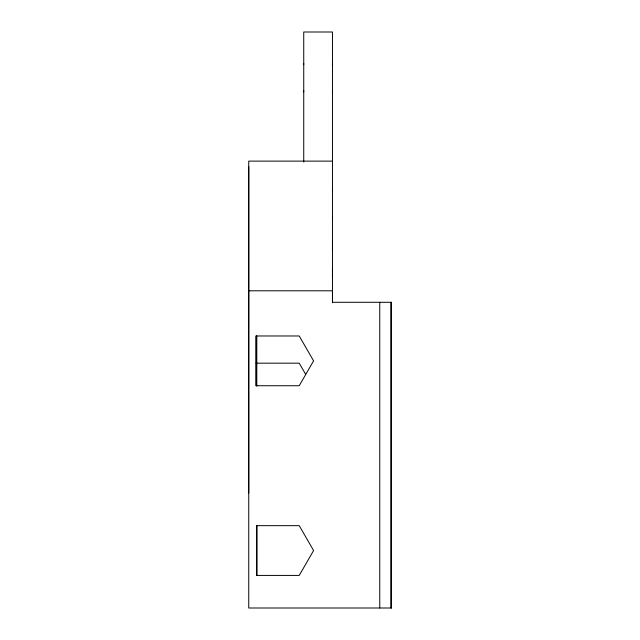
<?xml version="1.0" encoding="UTF-8"?>
<svg xmlns="http://www.w3.org/2000/svg" width="640" height="640" viewBox="0 0 640 640"><rect width="100%" height="100%" fill="white"/><g stroke="black" fill="none" stroke-linecap="round" stroke-linejoin="round"><path stroke-width="0.96" d="M248.744 493.072L248.744 161.12L332.464 161.12M256.128 385.736L256.128 335.976L299.224 335.976L313.584 360.856L299.224 385.736L256.128 385.736L256.128 335.976M256.792 575.416L256.792 525.656L299.224 525.656L313.592 550.536L299.224 575.416L256.792 575.416L256.792 525.656M303.736 162.096L303.736 32L332.464 32L332.464 302.8M379.76 608L379.76 302.296M248.744 290.8L332.464 290.8L332.464 302.296L391.256 302.296L391.256 608L248.744 608L248.744 166.872M256.128 363.168L299.224 363.168L305.664 374.328M332.464 63.44L332.464 64.672M332.472 90.64L332.472 91.872M332.464 189.4L332.464 190.632M332.472 216.6L332.472 217.832M332.464 241.152L332.464 250.392M332.464 268.352L332.464 277.592M303.736 63.44L303.736 64.672M303.736 90.64L303.736 91.872M256.792 335.976L256.792 386.064M391.232 302.296L391.232 608L391.232 302.296"/></g></svg>
